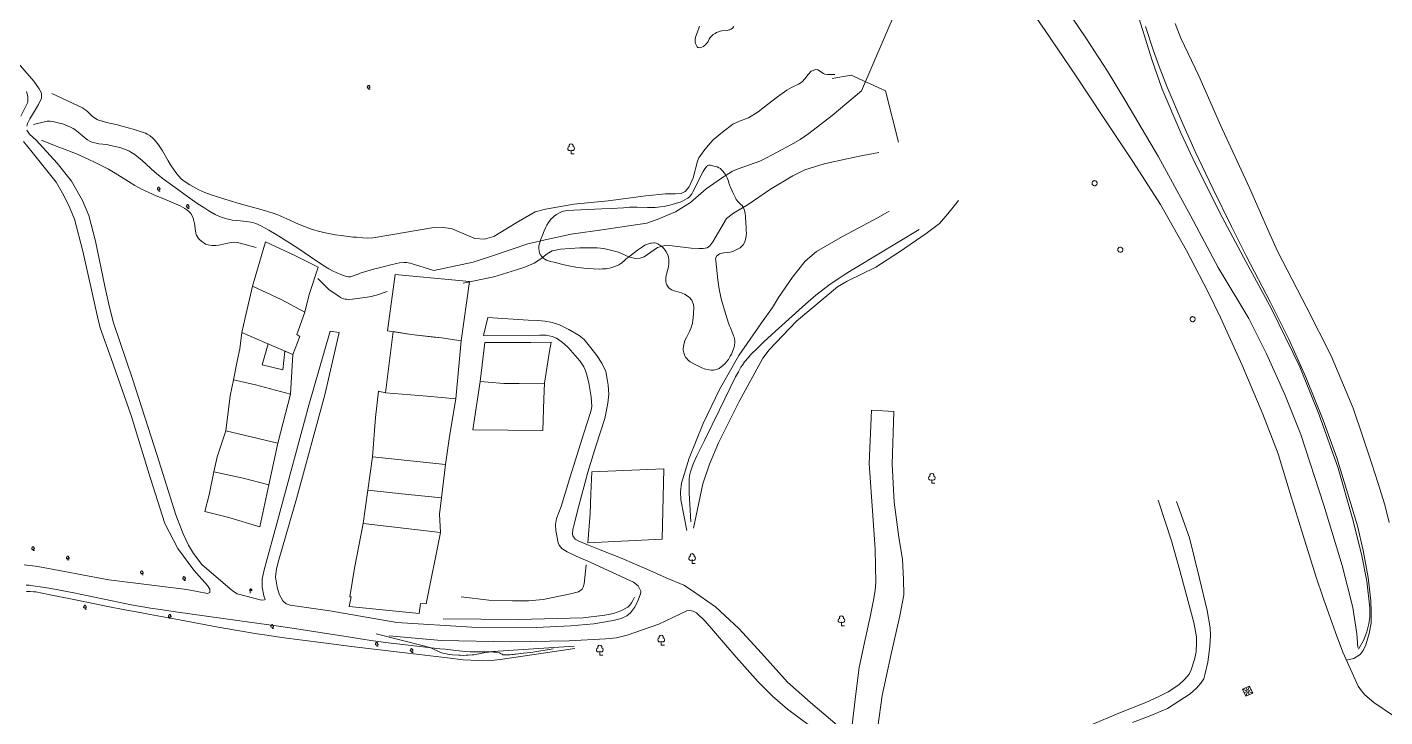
# Model space of a CAD drawing. Header units: millimetres. Extents: x 10 to 1007146, y 455139 to 1110758.
# Drawn here: x 503375.21 to 503397.57, y 555385.98 to 555397.35 of the extents above; entities that cross this region are included whole.
import ezdxf

# ---------------------------------------------------------------- set-up
doc = ezdxf.new("R2010")
doc.units = ezdxf.units.MM
doc.header["$LTSCALE"] = 10
for name, color, linetype, lineweight in [('Hceau', 152, 'Continuous', 0), ('OACCIDENT', 5, 'Continuous', 0), ('P_ROUTE', 1, 'Continuous', 0), ('PBDUR', 1, 'Continuous', 0), ('PISTE', 1, 'Continuous', 0), ('PLAMPADAIRE', 7, 'Continuous', 0), ('PMUR', 4, 'Continuous', 0), ('PREGARD', 7, 'Continuous', 0), ('PVCLOTURE', 70, 'Continuous', 0), ('Varbre', 70, 'Continuous', 0), ('Vforet', 70, 'Continuous', 0)]:
    doc.layers.add(name, color=color, linetype=linetype, lineweight=lineweight)

# ---------------------------------------------------------------- blocks, each defined once
blk = doc.blocks.new('A_I_B_60')
at = {"color": 0, "linetype": 'ByBlock', "flags": 128}
blk.add_lwpolyline([(186.542538, 0.000518), (0, 0), (0.000073, 213.192155)], dxfattribs=at)
at = {"color": 0, "linetype": 'ByBlock', "lineweight": -2}
for centre, radius, start, end in [((-74.071781, 313.257725), 124.498024, 111.637039, 306.510073), ((-0.000617, 461.873787), 124.403379, 344.52592, 195.330408), ((74.375888, 312.909383), 124.399708, 233.281948, 68.53724)]:
    blk.add_arc(centre, radius, start, end, dxfattribs=at)
blk = doc.blocks.new('LAMPADAIRE_3_2')
at = {"layer": 'PLAMPADAIRE', "color": 0, "linetype": 'ByBlock', "flags": 128}
for points in [[(16, 0.731623), (8.000005, 13.531626), (-7.999995, 13.531633), (-16, 0.731636), (-8.000005, -13.668367), (7.999995, -13.668374), (16, 0.731623)], [(-0.000005, -13.668371), (0.000005, 13.531629)], [(0.000009, 21.798357), (0.000198, 496.731629)], [(192.000198, 496.731553), (185.600213, 533.531555), (164.800225, 563.931564), (132.800233, 584.731576), (96.000237, 592.731591), (59.200233, 584.731606), (28.800225, 563.931618), (8.000213, 533.531626), (0.000198, 496.731629)], [(80.000128, 320.731597), (128.000147, 368.731578)], [(256.000173, 432.731527), (249.600184, 461.53153), (228.800194, 485.531538), (200.000198, 496.73155), (169.600196, 491.931562), (144.000189, 474.331572), (129.600178, 447.131578), (129.600166, 416.731578), (144.000155, 389.531572), (169.600148, 371.931562), (200.000147, 368.73155), (228.800152, 379.931538), (249.600161, 402.33153), (256.000173, 432.731527)], [(192.000115, 288.731553), (192.000141, 352.731553)], [(304.000128, 320.731508), (256.000147, 368.731527)], [(15.555556, -0.068377), (-15.555556, -0.068364)]]:
    blk.add_lwpolyline(points, dxfattribs=at)
blk = doc.blocks.new('PT_COTE_90')
at = {"color": 0, "linetype": 'ByBlock', "flags": 128}
blk.add_lwpolyline([(-28.429668, 24.457168), (-22.724495, 29.831684), (-16.024326, 33.901743), (-8.6245, 36.492704), (-0.846278, 37.491798), (6.96316, 36.848127), (14.47522, 34.593737), (21.348963, 30.830655), (27.292359, 25.717765), (32.043869, 19.480061), (35.391395, 12.392342), (37.198282, 4.763435), (37.372385, -3.076757), (35.915955, -10.780607), (32.892504, -18.013615), (28.426802, -24.454403), (22.725419, -29.83218), (16.021989, -33.906029), (8.625424, -36.4932), (0.847202, -37.492293), (-6.966026, -36.845362), (-14.474296, -34.594232), (-21.351829, -30.82789), (-27.295225, -25.715), (-32.042945, -19.480557), (-35.394261, -12.389576), (-37.197357, -4.763931), (-37.37146, 3.076261), (-35.918292, 10.776321), (-32.89158, 18.013119)], close=True, dxfattribs=at)
blk = doc.blocks.new('a_i_b_169')
at = {"layer": 'Varbre', "color": 70, "linetype": 'Continuous', "lineweight": 0, "flags": 128}
blk.add_lwpolyline([(186.542538, 0.000518), (0, 0), (0.000073, 213.192155)], dxfattribs=at)
at = {"layer": 'Varbre', "color": 70, "linetype": 'Continuous', "lineweight": 0}
for centre, radius, start, end in [((-74.071781, 313.257725), 124.498024, 111.637039, 306.510073), ((-0.000617, 461.873786), 124.403379, 344.52592, 195.330408), ((74.375888, 312.909383), 124.399708, 233.281948, 68.53724)]:
    blk.add_arc(centre, radius, start, end, dxfattribs=at)
blk = doc.blocks.new('Regard_88')
at = {"layer": 'PREGARD', "color": 7, "linetype": 'Continuous', "lineweight": 0}
for p, q in [((-77.368545, -74.770038), (-77.368545, 77.129962)), ((-77.368545, 77.129962), (74.531455, 77.129962)), ((-13.068545, 12.829962), (-77.368545, 77.129962)), ((-77.368545, 0.029962), (-18.268545, 0.029962)), ((-0.468545, 18.229962), (-0.768545, 77.129962)), ((11.531455, 14.129962), (74.531455, 77.129962)), ((18.331455, 0.029962), (74.531455, 0.029962)), ((74.531455, 77.129962), (74.531455, -74.770038)), ((-77.368545, -74.770038), (-14.168545, -11.570038)), ((74.531455, -74.770038), (-77.368545, -74.770038)), ((-0.068545, -74.770038), (-0.368545, -18.270038)), ((74.531455, -74.770038), (12.831455, -13.070038))]:
    blk.add_line(p, q, dxfattribs=at)

msp = doc.modelspace()

# ---------------------------------------------------------------- linework, layer by layer
at = {"layer": 'Hceau', "color": 0}
for points in [[(503381.907, 555393.337, 5.134), (503382.551, 555393.471, 5.084), (503382.904, 555393.59, 5.059), (503383.454, 555393.777, 5.051), (503383.789, 555393.854, 5.034), (503384.167, 555393.933, 5.001), (503384.712, 555394.011, 4.976), (503385.412, 555394.118, 4.96), (503385.582, 555394.174, 4.951), (503385.886, 555394.302, 4.935), (503386.129, 555394.459, 4.918), (503386.391, 555394.684, 4.902), (503386.643, 555394.859, 4.902), (503386.823, 555394.973, 4.902), (503386.916, 555395.013, 4.893), (503387.274, 555395.139, 4.868), (503387.383, 555395.194, 4.86), (503387.795, 555395.412, 4.844), (503387.935, 555395.495, 4.835), (503388.078, 555395.596, 4.827), (503388.466, 555395.889, 4.819), (503388.946, 555396.298, 4.802), (503391.438, 555402.096, 4.562)], [(503375.315, 555395.741, 5.441), (503375.518, 555395.79, 5.408), (503375.54, 555395.794, 5.405), (503375.585, 555395.795, 5.402), (503375.63, 555395.79, 5.401), (503375.721, 555395.77, 5.4), (503375.79, 555395.751, 5.397), (503375.835, 555395.736, 5.395), (503375.924, 555395.7, 5.391), (503375.968, 555395.677, 5.389), (503375.996, 555395.659, 5.388), (503376.049, 555395.617, 5.385), (503376.151, 555395.53, 5.38), (503376.204, 555395.49, 5.377), (503376.242, 555395.467, 5.375), (503376.261, 555395.458, 5.374), (503376.292, 555395.446, 5.373), (503376.323, 555395.437, 5.371), (503376.388, 555395.425, 5.368), (503376.518, 555395.41, 5.36), (503376.583, 555395.397, 5.357), (503376.735, 555395.36, 5.353), (503376.81, 555395.336, 5.351), (503376.882, 555395.306, 5.35), (503376.917, 555395.286, 5.349), (503376.98, 555395.245, 5.348), (503377.021, 555395.215, 5.348), (503377.098, 555395.152, 5.347), (503377.317, 555394.953, 5.345), (503377.392, 555394.89, 5.344), (503377.431, 555394.86, 5.343), (503377.683, 555394.674, 5.334), (503377.81, 555394.582, 5.329), (503378.004, 555394.448, 5.32), (503378.136, 555394.362, 5.315), (503378.203, 555394.32, 5.312), (503378.306, 555394.26, 5.309), (503378.366, 555394.231, 5.308), (503378.408, 555394.215, 5.307), (503378.492, 555394.189, 5.306), (503378.548, 555394.175, 5.306), (503378.586, 555394.168, 5.305), (503378.663, 555394.16, 5.305), (503378.818, 555394.146, 5.305), (503378.894, 555394.134, 5.305), (503378.943, 555394.121, 5.305), (503378.967, 555394.113, 5.305), (503379.003, 555394.098, 5.305), (503379.065, 555394.067, 5.304), (503379.188, 555394.001, 5.304), (503379.307, 555393.93, 5.304), (503379.543, 555393.783, 5.303), (503379.685, 555393.691, 5.303), (503379.964, 555393.502, 5.299), (503380.106, 555393.409, 5.293), (503380.178, 555393.364, 5.288), (503380.25, 555393.324, 5.283), (503380.299, 555393.301, 5.279), (503380.402, 555393.26, 5.272), (503380.467, 555393.239, 5.268), (503380.5, 555393.233, 5.265), (503380.533, 555393.233, 5.263), (503380.549, 555393.235, 5.262), (503380.596, 555393.251, 5.258), (503380.658, 555393.278, 5.253), (503380.69, 555393.29, 5.249), (503380.914, 555393.356, 5.226), (503381.028, 555393.386, 5.214), (503381.199, 555393.429, 5.197), (503381.292, 555393.451, 5.186), (503381.34, 555393.46, 5.181), (503381.411, 555393.468, 5.173), (503381.458, 555393.467, 5.169), (503381.481, 555393.464, 5.166), (503381.515, 555393.456, 5.164), (503381.907, 555393.337, 5.134)]]:
    msp.add_polyline3d(points, dxfattribs=at)
at = {"layer": 'OACCIDENT', "color": 0}
for points in [[(503397.122, 555387.125, 6.179), (503397.106, 555387.352, 6.204), (503397.039, 555387.783, 6.229), (503396.862, 555388.474, 6.237), (503396.559, 555389.472, 6.212), (503396.179, 555390.634, 6.196), (503395.92, 555391.295, 6.187), (503395.614, 555391.964, 6.179), (503395.323, 555392.548, 6.171), (503394.821, 555393.388, 6.162), (503394.368, 555394.234, 6.138), (503393.837, 555395.208, 6.121), (503393.301, 555396.12, 6.113), (503393, 555396.62, 6.105), (503392.644, 555397.172, 6.105), (503392.003, 555398.115, 6.096)], [(503397.13, 555387.099, 6.179), (503397.212, 555387.239, 6.146), (503397.269, 555387.384, 6.113), (503397.304, 555387.515, 6.088), (503397.319, 555387.627, 6.08), (503397.317, 555387.778, 6.063), (503397.269, 555388.216, 6.022), (503397.182, 555388.663, 5.989), (503397.035, 555389.252, 5.955), (503396.799, 555390.081, 5.931), (503396.482, 555390.957, 5.906), (503396.164, 555391.751, 5.906), (503395.704, 555392.694, 5.889), (503395.239, 555393.554, 5.856), (503394.889, 555394.213, 5.84), (503394.445, 555395.088, 5.815), (503394.206, 555395.607, 5.798), (503393.901, 555396.326, 5.782), (503393.73, 555396.813, 5.748), (503393.521, 555397.483, 5.666)], [(503381.906, 555394.043, 5.334), (503382.037, 555394.048, 5.334), (503382.209, 555394.024, 5.334), (503382.439, 555393.923, 5.326), (503382.582, 555393.861, 5.318), (503382.74, 555393.851, 5.309), (503382.893, 555393.898, 5.293), (503383.263, 555394.122, 5.301), (503383.574, 555394.301, 5.293), (503383.743, 555394.349, 5.293), (503384.211, 555394.43, 5.26), (503384.774, 555394.483, 5.227), (503385.398, 555394.568, 5.16), (503385.719, 555394.601, 5.119), (503385.879, 555394.597, 5.111), (503385.978, 555394.606, 5.094), (503386.044, 555394.637, 5.078), (503386.109, 555394.714, 5.061), (503386.173, 555394.862, 5.044), (503386.245, 555395.137, 5.053), (503386.268, 555395.195, 5.086), (503386.35, 555395.309, 5.136), (503386.423, 555395.394, 5.169), (503386.503, 555395.49, 5.202), (503386.657, 555395.617, 5.243), (503386.83, 555395.749, 5.276), (503386.939, 555395.798, 5.301), (503387.089, 555395.854, 5.285), (503387.245, 555395.948, 5.293), (503387.4, 555396.073, 5.285), (503387.566, 555396.2, 5.26), (503387.717, 555396.305, 5.227), (503387.793, 555396.349, 5.177), (503387.909, 555396.405, 5.136), (503387.97, 555396.443, 5.111), (503388.014, 555396.494, 5.094), (503388.069, 555396.567, 5.086), (503388.121, 555396.619, 5.078), (503388.194, 555396.65, 5.069), (503388.231, 555396.641, 5.061), (503388.324, 555396.584, 5.044), (503388.343, 555396.57, 5.036), (503388.385, 555396.564, 5.036), (503388.51, 555396.567, 5.003)], [(503375.613, 555396.254, 5.561), (503376.118, 555396.015, 5.578), (503376.15, 555395.997, 5.578), (503376.17, 555395.983, 5.578), (503376.208, 555395.95, 5.575), (503376.281, 555395.88, 5.566), (503376.319, 555395.849, 5.562), (503376.361, 555395.824, 5.558), (503376.383, 555395.814, 5.556), (503376.428, 555395.8, 5.554), (503376.517, 555395.776, 5.548), (503376.698, 555395.734, 5.539), (503376.787, 555395.711, 5.534), (503376.954, 555395.665, 5.527), (503377.036, 555395.639, 5.524), (503377.16, 555395.597, 5.518), (503377.186, 555395.585, 5.517), (503377.236, 555395.555, 5.514), (503377.28, 555395.518, 5.512), (503377.307, 555395.49, 5.51), (503377.357, 555395.429, 5.506), (503377.385, 555395.39, 5.503), (503377.436, 555395.308, 5.499), (503377.53, 555395.141, 5.489), (503377.582, 555395.059, 5.484), (503377.658, 555394.949, 5.477), (503377.699, 555394.897, 5.473), (503377.746, 555394.848, 5.47), (503377.772, 555394.826, 5.468), (503377.841, 555394.775, 5.464), (503377.888, 555394.745, 5.461), (503377.985, 555394.691, 5.455), (503378.034, 555394.667, 5.452), (503378.135, 555394.623, 5.445), (503378.237, 555394.585, 5.439), (503378.446, 555394.515, 5.427), (503378.537, 555394.487, 5.424), (503378.718, 555394.435, 5.419), (503379.081, 555394.336, 5.417), (503379.26, 555394.28, 5.413), (503379.335, 555394.253, 5.411), (503379.482, 555394.19, 5.406), (503379.676, 555394.101, 5.398), (503379.775, 555394.059, 5.395), (503379.875, 555394.021, 5.391), (503379.927, 555394.004, 5.39), (503379.998, 555393.984, 5.388), (503380.141, 555393.95, 5.384), (503380.285, 555393.925, 5.381), (503380.382, 555393.911, 5.379), (503380.577, 555393.888, 5.376), (503380.63, 555393.883, 5.376), (503380.738, 555393.872, 5.38), (503380.819, 555393.869, 5.384), (503380.9, 555393.872, 5.385), (503380.94, 555393.878, 5.384), (503381.906, 555394.043, 5.334)], [(503378.98, 555393.717, 5.407), (503378.695, 555393.794, 5.442), (503378.672, 555393.799, 5.444), (503378.624, 555393.801, 5.45), (503378.576, 555393.797, 5.455), (503378.48, 555393.78, 5.462), (503378.442, 555393.771, 5.461), (503378.392, 555393.757, 5.457), (503378.366, 555393.751, 5.456), (503378.314, 555393.746, 5.455), (503378.287, 555393.746, 5.455), (503378.247, 555393.748, 5.454), (503378.188, 555393.758, 5.454), (503378.148, 555393.772, 5.454), (503378.124, 555393.785, 5.454), (503378.108, 555393.795, 5.454), (503378.077, 555393.818, 5.454), (503378.045, 555393.848, 5.454), (503378.031, 555393.864, 5.453), (503378.012, 555393.889, 5.453), (503377.997, 555393.916, 5.453), (503377.991, 555393.931, 5.453), (503377.985, 555393.95, 5.453), (503377.978, 555393.991, 5.454), (503377.971, 555394.073, 5.458), (503377.963, 555394.113, 5.459), (503377.94, 555394.197, 5.458), (503377.925, 555394.237, 5.458), (503377.903, 555394.275, 5.457), (503377.888, 555394.293, 5.457), (503377.873, 555394.31, 5.457), (503377.84, 555394.337, 5.458), (503377.805, 555394.36, 5.458), (503377.73, 555394.399, 5.46), (503377.654, 555394.434, 5.463), (503377.499, 555394.5, 5.47), (503377.292, 555394.585, 5.48), (503377.19, 555394.63, 5.486), (503377.09, 555394.678, 5.492), (503377.04, 555394.704, 5.495), (503376.984, 555394.736, 5.499), (503376.875, 555394.803, 5.509), (503376.658, 555394.939, 5.53), (503376.546, 555395.003, 5.537), (503376.327, 555395.118, 5.545), (503376.216, 555395.172, 5.547), (503376.103, 555395.222, 5.549), (503376.046, 555395.246, 5.55), (503375.806, 555395.339, 5.553), (503375.686, 555395.386, 5.551), (503375.443, 555395.482, 5.544)], [(503382.388, 555393.126, 5.268), (503382.892, 555393.232, 5.26), (503383.251, 555393.339, 5.235), (503383.405, 555393.39, 5.227), (503383.559, 555393.458, 5.227), (503383.669, 555393.531, 5.218), (503383.773, 555393.613, 5.218), (503383.853, 555393.661, 5.21), (503383.99, 555393.69, 5.202), (503384.309, 555393.71, 5.185), (503384.596, 555393.711, 5.177), (503384.707, 555393.698, 5.177), (503384.77, 555393.681, 5.177), (503384.947, 555393.636, 5.194), (503385.127, 555393.555, 5.202), (503385.234, 555393.533, 5.202), (503385.303, 555393.539, 5.202), (503385.37, 555393.563, 5.202), (503385.59, 555393.716, 5.177), (503385.729, 555393.754, 5.177), (503385.832, 555393.74, 5.177), (503386.145, 555393.704, 5.202), (503386.272, 555393.698, 5.21), (503386.342, 555393.696, 5.21), (503386.404, 555393.712, 5.21), (503386.451, 555393.74, 5.21), (503386.498, 555393.808, 5.21), (503386.723, 555394.194, 5.169), (503386.84, 555394.28, 5.152), (503387.079, 555394.426, 5.136), (503387.45, 555394.674, 5.102), (503387.814, 555394.897, 5.044), (503388.015, 555394.995, 5.011), (503388.332, 555395.094, 4.995), (503388.732, 555395.179, 4.937), (503388.97, 555395.23, 4.895), (503389.231, 555395.278, 4.829)], [(503386.181, 555389.09, 6.03), (503386.337, 555389.82, 6.038), (503386.442, 555390.147, 6.022), (503386.595, 555390.495, 6.022), (503386.934, 555391.178, 6.022), (503387.325, 555391.889, 6.005), (503387.428, 555392.027, 6.005), (503387.878, 555392.504, 5.98), (503388.553, 555393.065, 5.972), (503388.711, 555393.159, 5.964), (503389.185, 555393.393, 5.947), (503389.575, 555393.646, 5.955), (503390.014, 555393.946, 5.955), (503390.23, 555394.111, 5.964), (503390.368, 555394.272, 5.964), (503390.542, 555394.492, 5.972)], [(503386.072, 555389.055, 6.005), (503385.975, 555389.558, 5.931), (503385.969, 555389.688, 5.922), (503385.986, 555389.83, 5.906), (503386.112, 555390.246, 5.889), (503386.342, 555390.815, 5.84), (503386.61, 555391.377, 5.79), (503386.93, 555391.936, 5.757), (503387.301, 555392.472, 5.724), (503387.483, 555392.729, 5.724), (503387.582, 555392.893, 5.707), (503387.809, 555393.226, 5.666), (503388.019, 555393.492, 5.599), (503388.208, 555393.648, 5.566), (503388.634, 555393.899, 5.508), (503389.224, 555394.211, 5.467), (503389.404, 555394.311, 5.475)], [(503381.138, 555392.989, 5.318), (503380.962, 555392.932, 5.346), (503380.932, 555392.923, 5.35), (503380.872, 555392.909, 5.358), (503380.81, 555392.899, 5.365), (503380.687, 555392.881, 5.376), (503380.567, 555392.863, 5.381), (503380.506, 555392.859, 5.382), (503380.466, 555392.862, 5.381), (503380.447, 555392.864, 5.381), (503380.418, 555392.871, 5.38), (503380.401, 555392.877, 5.38), (503380.369, 555392.892, 5.377), (503380.339, 555392.911, 5.374), (503380.281, 555392.952, 5.371), (503380.179, 555393.025, 5.372), (503380.133, 555393.066, 5.373), (503379.997, 555393.205, 5.376)], [(503393.833, 555389.553, 6.088), (503394.05, 555388.881, 6.088), (503394.188, 555388.393, 6.105), (503394.325, 555387.885, 6.121), (503394.418, 555387.534, 6.129), (503394.462, 555387.299, 6.154), (503394.465, 555387.199, 6.162), (503394.456, 555387.052, 6.171), (503394.431, 555386.928, 6.187), (503394.374, 555386.759, 6.212), (503394.341, 555386.684, 6.229), (503394.269, 555386.603, 6.237), (503394.171, 555386.511, 6.237), (503393.995, 555386.393, 6.245), (503393.834, 555386.312, 6.254), (503393.629, 555386.218, 6.262), (503393.183, 555386.042, 6.27), (503392.719, 555385.846, 6.278)], [(503393.411, 555385.888, 6.436), (503393.659, 555385.984, 6.411), (503393.777, 555386.03, 6.403), (503393.984, 555386.122, 6.403), (503394.361, 555386.36, 6.353), (503394.465, 555386.454, 6.353), (503394.535, 555386.535, 6.345), (503394.582, 555386.607, 6.345), (503394.603, 555386.674, 6.345), (503394.651, 555386.882, 6.328), (503394.683, 555387.141, 6.303), (503394.696, 555387.321, 6.295), (503394.687, 555387.446, 6.278), (503394.638, 555387.734, 6.262), (503394.513, 555388.261, 6.237), (503394.348, 555388.931, 6.212), (503394.133, 555389.528, 6.196)], [(503382.356, 555387.961, 6.038), (503382.809, 555387.905, 6.022), (503383.202, 555387.891, 6.005), (503383.463, 555387.896, 5.98), (503383.708, 555387.918, 5.989), (503384.158, 555388.009, 5.997), (503384.289, 555388.042, 5.997), (503384.347, 555388.083, 5.997), (503384.365, 555388.12, 5.997), (503384.38, 555388.174, 5.997), (503384.411, 555388.485, 5.997)], [(503375.193, 555388.152, 6.447), (503375.24, 555388.15, 6.443), (503375.263, 555388.147, 6.441), (503375.501, 555388.111, 6.422), (503375.66, 555388.083, 6.41), (503375.976, 555388.023, 6.389), (503376.186, 555387.98, 6.376), (503376.607, 555387.892, 6.353), (503376.924, 555387.829, 6.34), (503377.241, 555387.773, 6.33), (503377.4, 555387.748, 6.327), (503377.654, 555387.712, 6.323), (503378.162, 555387.641, 6.32), (503378.67, 555387.571, 6.323), (503379.347, 555387.476, 6.333), (503379.685, 555387.426, 6.341), (503380.032, 555387.372, 6.354), (503380.496, 555387.298, 6.376), (503380.728, 555387.262, 6.383), (503380.869, 555387.241, 6.385), (503381.152, 555387.203, 6.383), (503381.436, 555387.169, 6.377), (503382.003, 555387.105, 6.357), (503382.091, 555387.095, 6.351), (503382.267, 555387.075, 6.331), (503382.424, 555387.061, 6.309), (503382.502, 555387.055, 6.3), (503382.619, 555387.051, 6.289), (503382.698, 555387.051, 6.287), (503382.737, 555387.052, 6.287), (503382.796, 555387.055, 6.29), (503384.216, 555387.144, 6.39)], [(503375.198, 555388.047, 6.574), (503375.259, 555388.048, 6.574), (503375.319, 555388.044, 6.574), (503375.349, 555388.039, 6.573), (503375.559, 555388, 6.566), (503375.978, 555387.917, 6.548), (503376.536, 555387.802, 6.52), (503376.816, 555387.746, 6.507), (503377.096, 555387.693, 6.496), (503377.236, 555387.667, 6.492), (503377.715, 555387.58, 6.48), (503378.354, 555387.462, 6.467), (503378.674, 555387.405, 6.462), (503378.995, 555387.351, 6.458), (503379.155, 555387.326, 6.456), (503379.396, 555387.292, 6.454), (503380.089, 555387.2, 6.451), (503380.551, 555387.143, 6.451), (503381.475, 555387.03, 6.453), (503382.132, 555386.952, 6.458), (503382.388, 555386.924, 6.462), (503382.516, 555386.914, 6.464), (503382.645, 555386.908, 6.466), (503382.709, 555386.907, 6.466), (503382.837, 555386.911, 6.464), (503382.901, 555386.916, 6.462), (503382.996, 555386.927, 6.458), (503384.225, 555387.107, 6.391)], [(503382.061, 555387.595, 6.287), (503383.299, 555387.587, 6.295), (503384.364, 555387.612, 6.295), (503384.719, 555387.657, 6.27), (503384.864, 555387.687, 6.27), (503384.985, 555387.73, 6.262), (503385.098, 555387.79, 6.245), (503385.131, 555387.82, 6.22), (503385.161, 555387.86, 6.196), (503385.184, 555387.898, 6.187), (503385.21, 555387.953, 6.146)]]:
    msp.add_polyline3d(points, dxfattribs=at)
at = {"layer": 'P_ROUTE', "color": 0, "linetype": 'Continuous', "lineweight": 0}
msp.add_polyline3d([(503391.447, 555398.056, 6.102), (503391.97, 555397.288, 6.119), (503392.48, 555396.539, 6.127), (503392.92, 555395.876, 6.135), (503393.417, 555395.133, 6.135), (503393.871, 555394.421, 6.144), (503394.301, 555393.668, 6.144), (503394.655, 555392.977, 6.152), (503394.86, 555392.564, 6.152), (503395.213, 555391.778, 6.144), (503395.554, 555390.967, 6.169), (503395.808, 555390.313, 6.177), (503396.004, 555389.661, 6.186), (503396.221, 555388.971, 6.202), (503396.429, 555388.301, 6.219), (503396.553, 555387.926, 6.211), (503396.75, 555387.369, 6.219), (503396.875, 555387.05, 6.219), (503397.128, 555386.488, 6.228), (503397.18, 555386.411, 6.228), (503397.237, 555386.344, 6.219), (503397.382, 555386.221, 6.211), (503397.707, 555385.999, 6.202)], dxfattribs=at)
at = {"layer": 'PBDUR', "color": 0, "lineweight": 13}
for points in [[(503379.781, 555392.648, 6.314), (503379.39, 555392.859, 6.314), (503379.39, 555392.859, 6.406), (503378.92, 555393.078, 6.404), (503379.135, 555393.81, 6.403), (503379.615, 555393.585, 6.402), (503379.615, 555393.585, 6.097), (503380.002, 555393.389, 6.097), (503379.854, 555392.942, 6.088), (503379.854, 555392.942, 6.324)], [(503381.141, 555392.343, 6.152), (503381.271, 555393.269, 6.152), (503382.493, 555393.156, 6.152), (503382.355, 555392.178, 6.152), (503382.032, 555392.224, 6.153), (503381.907, 555392.239, 6.153), (503381.907, 555392.239, 6.447), (503381.534, 555392.282, 6.448), (503381.534, 555392.282, 6.129)], [(503379.781, 555392.648, 6.207), (503379.651, 555392.281, 6.208), (503379.699, 555392.247, 6.175), (503379.584, 555391.95, 6.19), (503379.122, 555392.15, 6.19), (503379.122, 555392.15, 6.541), (503378.743, 555392.313, 6.54), (503378.797, 555392.554, 6.541), (503378.797, 555392.554, 6.218), (503378.92, 555393.078, 6.218), (503379.39, 555392.859, 6.219)], [(503379.584, 555391.95, 5.962), (503379.543, 555391.298, 5.962), (503378.969, 555391.452, 5.962), (503378.606, 555391.537, 5.962), (503378.67, 555391.868, 5.96), (503378.67, 555391.868, 5.793), (503378.713, 555392.043, 5.793), (503378.713, 555392.043, 5.96), (503378.743, 555392.313, 5.96), (503379.122, 555392.15, 5.96), (503379.175, 555392.127, 5.961), (503379.079, 555391.781, 5.961), (503379.421, 555391.697, 5.961), (503379.451, 555392.007, 5.961), (503379.584, 555391.95, 5.962), (503379.543, 555391.298, 5.962)], [(503381.107, 555391.322, 7.029), (503381.234, 555392.329, 7.029), (503381.534, 555392.282, 7.029), (503382.032, 555392.224, 7.029), (503382.032, 555392.224, 6.706), (503382.355, 555392.178, 6.706), (503382.27, 555391.224, 6.706), (503381.794, 555391.265, 6.706), (503381.794, 555391.265, 7.034)], [(503382.799, 555391.494, 6.27), (503382.666, 555391.508, 6.27), (503382.745, 555392.149, 6.27), (503383.501, 555392.152, 6.27), (503383.501, 555392.152, 6.06), (503383.839, 555392.156, 6.06), (503383.808, 555392.007, 6.06), (503383.808, 555392.007, 6.27), (503383.726, 555391.478, 6.27), (503383.313, 555391.475, 6.27), (503383.057, 555391.476, 6.27), (503383.057, 555391.476, 6.522), (503382.799, 555391.494, 6.53)], [(503379.336, 555390.493, 6.406), (503378.479, 555390.697, 6.406), (503378.554, 555391.273, 6.406), (503378.554, 555391.273, 6.474), (503378.606, 555391.537, 6.503), (503378.969, 555391.452, 6.503), (503378.969, 555391.452, 6.393), (503379.543, 555391.298, 6.393), (503379.336, 555390.493, 6.393), (503379.336, 555390.493, 6.863)], [(503383.313, 555391.475, 6.043), (503383.057, 555391.476, 6.043), (503382.799, 555391.494, 6.043), (503382.666, 555391.508, 6.043), (503382.549, 555390.713, 6.043), (503383.698, 555390.7, 6.043), (503383.717, 555391.222, 6.043), (503383.717, 555391.222, 6.32), (503383.726, 555391.478, 6.32), (503383.313, 555391.475, 6.32)], [(503382.1, 555390.139, 6.419), (503380.898, 555390.265, 6.419), (503380.946, 555390.915, 6.419), (503380.946, 555390.915, 6.776), (503380.995, 555391.346, 6.782), (503381.107, 555391.322, 6.781), (503381.794, 555391.265, 6.776), (503382.27, 555391.224, 6.777), (503382.163, 555390.602, 6.76)], [(503379.336, 555390.493, 6.863), (503379.191, 555389.804, 6.863), (503378.765, 555389.917, 6.863), (503378.765, 555389.917, 7.173), (503378.282, 555390.019, 7.173), (503378.339, 555390.266, 7.159), (503378.339, 555390.266, 6.863), (503378.479, 555390.697, 6.863)], [(503382.032, 555389.59, 6.328), (503381.482, 555389.646, 6.328), (503380.819, 555389.718, 6.328), (503380.898, 555390.265, 6.329), (503382.1, 555390.139, 6.328)], [(503379.191, 555389.804, 6.941), (503379.041, 555389.11, 6.941), (503378.53, 555389.267, 6.941), (503378.53, 555389.267, 7.226), (503378.137, 555389.366, 7.226), (503378.204, 555389.639, 7.207), (503378.204, 555389.639, 6.936), (503378.282, 555390.019, 6.936), (503378.765, 555389.917, 6.936)], [(503384.49, 555389.659, 6.891), (503384.507, 555390.017, 6.891), (503385.69, 555390.067, 6.891), (503385.663, 555388.912, 6.891), (503384.443, 555388.85, 6.891), (503384.477, 555389.333, 6.891), (503384.477, 555389.333, 7.151), (503384.49, 555389.659, 7.151)], [(503382.015, 555389.017, 7.016), (503380.744, 555389.167, 7.017), (503380.819, 555389.718, 7.018), (503381.482, 555389.646, 7.018), (503381.482, 555389.646, 7.345), (503382.032, 555389.59, 7.34), (503381.996, 555389.319, 7.337)], [(503380.543, 555387.96, 6.432), (503380.51, 555387.802, 6.428), (503381.662, 555387.683, 6.407), (503381.683, 555387.852, 6.407), (503381.683, 555387.852, 6.407), (503381.683, 555387.852, 6.838), (503381.78, 555387.843, 6.808), (503382.015, 555389.017, 6.781), (503380.744, 555389.167, 6.78), (503380.6, 555388.43, 6.78), (503380.6, 555388.43, 7.093), (503380.521, 555387.962, 7.079), (503380.543, 555387.96, 7.079)]]:
    msp.add_polyline3d(points, close=True, dxfattribs=at)
at = {"layer": 'PISTE', "color": 0}
for points in [[(503375.204, 555395.713, 5.469), (503375.213, 555395.759, 5.459), (503375.255, 555395.835, 5.48), (503375.298, 555395.904, 5.498), (503375.393, 555396.073, 5.559), (503375.444, 555396.174, 5.573), (503375.443, 555396.256, 5.582), (503375.408, 555396.332, 5.592), (503375.319, 555396.453, 5.602), (503374.572, 555397.305, 5.718)], [(503396.935, 555386.917, 6.221), (503397.052, 555386.946, 6.17), (503397.159, 555387.01, 6.149), (503397.207, 555387.077, 6.138), (503397.25, 555387.169, 6.107), (503397.309, 555387.357, 6.066), (503397.34, 555387.527, 6.035), (503397.342, 555387.713, 6.014), (503397.333, 555387.892, 6.004), (503397.292, 555388.276, 5.973), (503397.209, 555388.725, 5.952), (503397.113, 555389.127, 5.931), (503396.935, 555389.729, 5.911), (503396.775, 555390.247, 5.88), (503396.551, 555390.872, 5.859), (503396.266, 555391.577, 5.838), (503395.983, 555392.206, 5.838), (503395.676, 555392.819, 5.828), (503395.285, 555393.568, 5.807), (503395.041, 555394.059, 5.797), (503394.739, 555394.678, 5.786), (503394.44, 555395.297, 5.766), (503394.236, 555395.754, 5.755), (503393.981, 555396.355, 5.714), (503393.849, 555396.696, 5.693), (503393.75, 555396.97, 5.662), (503393.622, 555397.356, 5.621)], [(503397.634, 555389.182, 5.922), (503397.565, 555389.473, 5.912), (503397.452, 555389.845, 5.901), (503397.352, 555390.15, 5.891), (503397.206, 555390.581, 5.881), (503397.042, 555391.07, 5.86), (503396.682, 555391.931, 5.85), (503396.281, 555392.721, 5.829), (503395.796, 555393.653, 5.818), (503395.655, 555393.973, 5.808), (503395.336, 555394.697, 5.787), (503394.858, 555395.731, 5.756), (503394.5, 555396.546, 5.725), (503394.208, 555397.166, 5.663), (503394.114, 555397.407, 5.622)], [(503375.197, 555396.286, 5.577), (503375.222, 555396.204, 5.555), (503375.22, 555396.111, 5.517), (503375.106, 555395.879, 5.467)], [(503381.297, 555387.536, 6.316), (503380.193, 555387.729, 6.334), (503379.537, 555387.82, 6.282), (503379.473, 555387.846, 6.26), (503379.419, 555387.892, 6.238), (503379.359, 555388.001, 6.202), (503379.323, 555388.119, 6.161), (503379.3, 555388.281, 6.13), (503379.317, 555388.419, 6.101), (503379.351, 555388.57, 6.077), (503379.645, 555389.574, 5.87), (503380.111, 555391.287, 5.58), (503380.349, 555392.313, 5.426), (503380.196, 555392.339, 5.43), (503379.849, 555391.119, 5.621), (503379.339, 555389.228, 5.952), (503379.111, 555388.403, 6.097), (503379.081, 555388.249, 6.143), (503379.08, 555388.119, 6.188), (503379.108, 555387.974, 6.235), (503379.128, 555387.913, 6.26), (503379.115, 555387.91, 6.26), (503379.067, 555387.902, 6.261), (503378.666, 555388.009, 6.254), (503378.623, 555388.035, 6.251), (503378.55, 555388.093, 6.232), (503378.087, 555388.49, 6.097), (503377.946, 555388.673, 6.061), (503377.863, 555388.81, 6.046), (503377.776, 555388.999, 6.037), (503377.659, 555389.312, 5.987), (503377.351, 555390.288, 5.883), (503376.943, 555391.551, 5.736), (503376.633, 555392.476, 5.627), (503376.566, 555392.734, 5.616), (503376.496, 555393.049, 5.626), (503376.335, 555393.822, 5.614), (503376.222, 555394.243, 5.617), (503376.121, 555394.489, 5.61), (503375.938, 555394.806, 5.604), (503375.702, 555395.102, 5.598), (503375.355, 555395.482, 5.556), (503375.247, 555395.582, 5.518), (503375.206, 555395.647, 5.488)], [(503375.148, 555395.464, 5.534), (503375.289, 555395.284, 5.594), (503375.685, 555394.794, 5.613), (503375.793, 555394.613, 5.621), (503375.895, 555394.408, 5.624), (503375.991, 555394.181, 5.625), (503376.128, 555393.655, 5.631), (503376.28, 555392.97, 5.64), (503376.366, 555392.575, 5.634), (503376.412, 555392.394, 5.639), (503376.594, 555391.888, 5.694), (503376.92, 555390.946, 5.798), (503377.238, 555389.907, 5.935), (503377.477, 555389.167, 6.036), (503377.689, 555388.757, 6.069), (503377.954, 555388.401, 6.15), (503378.176, 555388.144, 6.25), (503378.215, 555388.088, 6.273), (503378.219, 555388.032, 6.278), (503378.177, 555388.015, 6.28), (503377.837, 555388.08, 6.304), (503376.553, 555388.239, 6.354), (503375.382, 555388.459, 6.405), (503375.162, 555388.484, 6.42)], [(503381.297, 555387.536, 6.316), (503382.53, 555387.462, 6.316), (503383.59, 555387.453, 6.316), (503384.159, 555387.479, 6.324), (503384.539, 555387.516, 6.308), (503384.856, 555387.569, 6.299), (503384.99, 555387.603, 6.291), (503385.085, 555387.645, 6.274), (503385.145, 555387.693, 6.258), (503385.207, 555387.784, 6.225), (503385.258, 555387.877, 6.183), (503385.304, 555387.991, 6.15), (503385.314, 555388.033, 6.142), (503385.313, 555388.053, 6.134), (503385.305, 555388.077, 6.125), (503385.271, 555388.138, 6.117), (503385.191, 555388.2, 6.101), (503385.064, 555388.264, 6.101), (503384.481, 555388.529, 6.067), (503384.251, 555388.631, 6.026), (503384.101, 555388.699, 6.001), (503384.015, 555388.755, 5.993), (503383.97, 555388.811, 5.993), (503383.95, 555388.849, 5.993), (503383.913, 555389.05, 5.985), (503383.91, 555389.15, 5.976), (503383.927, 555389.248, 5.951), (503384.003, 555389.45, 5.927), (503384.145, 555389.919, 5.827), (503384.239, 555390.217, 5.786), (503384.371, 555390.64, 5.703), (503384.492, 555391.015, 5.645), (503384.506, 555391.093, 5.645), (503384.494, 555391.252, 5.62), (503384.456, 555391.483, 5.595), (503384.419, 555391.635, 5.571), (503384.399, 555391.698, 5.554), (503384.373, 555391.751, 5.546), (503384.307, 555391.846, 5.521), (503384.119, 555392.065, 5.471), (503384.053, 555392.13, 5.446), (503384, 555392.165, 5.43), (503383.927, 555392.219, 5.43), (503383.856, 555392.248, 5.43), (503383.757, 555392.268, 5.421), (503383.653, 555392.271, 5.405), (503382.724, 555392.267, 5.388), (503382.797, 555392.563, 5.363), (503383.459, 555392.52, 5.363), (503383.619, 555392.513, 5.363), (503383.741, 555392.502, 5.372), (503383.853, 555392.481, 5.388), (503383.976, 555392.442, 5.405), (503384.129, 555392.364, 5.421), (503384.297, 555392.267, 5.446), (503384.383, 555392.201, 5.463), (503384.491, 555392.064, 5.479), (503384.591, 555391.936, 5.513), (503384.673, 555391.812, 5.546), (503384.736, 555391.67, 5.571), (503384.761, 555391.547, 5.587), (503384.776, 555391.447, 5.604), (503384.786, 555391.299, 5.628), (503384.771, 555391.15, 5.645), (503384.721, 555390.899, 5.67), (503384.571, 555390.442, 5.736), (503384.439, 555390.011, 5.819), (503384.273, 555389.378, 5.935), (503384.208, 555389.129, 5.976), (503384.195, 555389.074, 5.985), (503384.19, 555388.993, 5.985), (503384.194, 555388.965, 5.985), (503384.232, 555388.911, 5.993), (503384.282, 555388.882, 6.009), (503384.427, 555388.823, 6.026), (503384.644, 555388.734, 6.051), (503385.005, 555388.593, 6.076), (503385.414, 555388.414, 6.109), (503385.733, 555388.273, 6.117), (503386.021, 555388.154, 6.167), (503386.166, 555388.06, 6.192), (503386.542, 555387.792, 6.233), (503386.929, 555387.438, 6.266), (503387.302, 555387.033, 6.308), (503387.731, 555386.551, 6.349), (503388.107, 555386.216, 6.39), (503388.657, 555385.751, 6.448)], [(503388.795, 555385.853, 6.415), (503388.856, 555386.361, 6.308), (503388.91, 555386.795, 6.258), (503388.996, 555387.207, 6.216), (503389.09, 555387.628, 6.167), (503389.153, 555387.93, 6.159), (503389.174, 555388.069, 6.159), (503389.182, 555388.194, 6.15), (503389.174, 555388.747, 6.142), (503389.134, 555389.297, 6.117), (503389.074, 555390.155, 6.084), (503389.11, 555391.033, 6.043), (503389.48, 555391.015, 6.043), (503389.454, 555390.144, 6.092), (503389.484, 555389.521, 6.117), (503389.561, 555388.94, 6.134), (503389.62, 555388.576, 6.15), (503389.638, 555388.252, 6.159), (503389.642, 555387.99, 6.175), (503389.581, 555387.647, 6.175), (503389.43, 555386.991, 6.216), (503389.29, 555386.331, 6.299), (503389.218, 555385.815, 6.432)], [(503388.09, 555385.841, 6.424), (503387.729, 555386.111, 6.399), (503387.483, 555386.323, 6.374), (503387.248, 555386.56, 6.349), (503386.886, 555386.966, 6.316), (503386.374, 555387.561, 6.266), (503386.231, 555387.694, 6.25), (503386.176, 555387.724, 6.25), (503386.122, 555387.732, 6.25), (503386.069, 555387.728, 6.25), (503385.611, 555387.51, 6.266), (503385.088, 555387.327, 6.308), (503384.911, 555387.283, 6.332), (503384.734, 555387.265, 6.349), (503384.131, 555387.232, 6.349), (503383.184, 555387.217, 6.341), (503382.024, 555387.241, 6.341), (503381.172, 555387.317, 6.332)]]:
    msp.add_polyline3d(points, dxfattribs=at)
at = {"layer": 'PMUR', "color": 0, "linetype": 'Continuous', "lineweight": 0}
msp.add_polyline3d([(503388.465, 555396.498, 4.918), (503388.778, 555396.557, 5.059), (503389.34, 555396.294, 5.092), (503389.557, 555395.449, 4.918)], dxfattribs=at)
at = {"layer": 'PVCLOTURE', "color": 0, "linetype": 'Continuous', "lineweight": 0}
for points in [[(503386.136, 555389.197, 6.269), (503386.119, 555389.481, 6.269), (503386.11, 555389.67, 6.269), (503386.108, 555389.764, 6.269), (503386.111, 555389.905, 6.269), (503386.116, 555389.949, 6.27), (503386.121, 555389.978, 6.27), (503386.135, 555390.035, 6.273), (503386.164, 555390.119, 6.277), (503386.187, 555390.173, 6.281), (503386.238, 555390.281, 6.286), (503386.362, 555390.535, 6.293), (503386.61, 555391.042, 6.302), (503386.787, 555391.403, 6.305), (503386.875, 555391.584, 6.302), (503386.92, 555391.669, 6.298), (503386.963, 555391.742, 6.29), (503386.986, 555391.778, 6.286), (503387.023, 555391.83, 6.279), (503387.084, 555391.904, 6.272), (503387.116, 555391.94, 6.269), (503387.25, 555392.074, 6.263), (503387.341, 555392.161, 6.259), (503387.528, 555392.331, 6.253), (503387.859, 555392.634, 6.245), (503388.027, 555392.783, 6.242), (503388.198, 555392.928, 6.238), (503388.286, 555392.999, 6.236), (503388.409, 555393.092, 6.235), (503388.577, 555393.209, 6.236), (503388.663, 555393.265, 6.234), (503388.792, 555393.346, 6.227), (503388.857, 555393.386, 6.22), (503389.896, 555394.013, 6.087)], [(503383.313, 555391.475, 6.043), (503383.057, 555391.476, 6.043), (503382.799, 555391.494, 6.043), (503382.666, 555391.508, 6.043), (503382.549, 555390.713, 6.043), (503383.698, 555390.7, 6.043), (503383.717, 555391.222, 6.043), (503383.717, 555391.222, 6.32), (503383.726, 555391.478, 6.32), (503383.313, 555391.475, 6.32), (503383.313, 555391.475, 6.043)], [(503380.955, 555387.349, 6.832), (503381.756, 555387.149, 6.783), (503381.794, 555387.138, 6.778), (503381.819, 555387.13, 6.774), (503381.866, 555387.111, 6.76), (503382.006, 555387.05, 6.707), (503382.054, 555387.033, 6.69), (503382.079, 555387.026, 6.683), (503382.157, 555387.01, 6.664), (503382.21, 555387.003, 6.653), (503382.316, 555386.996, 6.634), (503382.34, 555386.996, 6.631), (503382.389, 555386.995, 6.63), (503382.438, 555386.996, 6.634), (503382.47, 555386.997, 6.638), (503382.535, 555387.002, 6.65), (503382.564, 555387.005, 6.658), (503382.621, 555387.015, 6.68), (503382.731, 555387.039, 6.731), (503382.768, 555387.046, 6.744), (503382.787, 555387.048, 6.75), (503382.807, 555387.05, 6.753), (503382.848, 555387.051, 6.758), (503382.891, 555387.049, 6.758), (503382.919, 555387.047, 6.756), (503382.973, 555387.04, 6.75), (503382.984, 555387.038, 6.747), (503383.004, 555387.028, 6.735), (503383.029, 555387.012, 6.715), (503383.042, 555387.006, 6.707), (503383.056, 555387.002, 6.701), (503383.063, 555387.002, 6.7), (503383.084, 555387.002, 6.701), (503383.098, 555387.003, 6.704), (503383.126, 555387.004, 6.716), (503383.154, 555387.006, 6.731), (503383.192, 555387.009, 6.752), (503383.211, 555387.011, 6.76), (503383.24, 555387.014, 6.766), (503383.255, 555387.016, 6.766), (503383.38, 555387.029, 6.752), (503383.442, 555387.036, 6.741), (503383.504, 555387.044, 6.726), (503383.534, 555387.049, 6.716), (503383.871, 555387.102, 6.601)]]:
    msp.add_polyline3d(points, dxfattribs=at)
at = {"layer": 'Vforet', "color": 0}
for points in [[(503386.845, 555397.356, 5.526), (503386.822, 555397.33, 5.527), (503386.801, 555397.314, 5.529), (503386.78, 555397.304, 5.532), (503386.766, 555397.299, 5.535), (503386.737, 555397.292, 5.539), (503386.649, 555397.285, 5.554), (503386.621, 555397.28, 5.559), (503386.607, 555397.275, 5.562), (503386.56, 555397.255, 5.573), (503386.537, 555397.243, 5.579), (503386.503, 555397.223, 5.587), (503386.486, 555397.209, 5.588), (503386.476, 555397.198, 5.588), (503386.457, 555397.174, 5.583), (503386.441, 555397.147, 5.575), (503386.421, 555397.11, 5.565), (503386.41, 555397.093, 5.562), (503386.392, 555397.069, 5.561), (503386.382, 555397.058, 5.562), (503386.358, 555397.038, 5.567), (503386.343, 555397.029, 5.569), (503386.32, 555397.017, 5.573), (503386.296, 555397.009, 5.577), (503386.284, 555397.007, 5.578), (503386.262, 555397.009, 5.582), (503386.253, 555397.013, 5.584), (503386.241, 555397.024, 5.587), (503386.223, 555397.054, 5.592), (503386.214, 555397.075, 5.596), (503386.207, 555397.105, 5.601), (503386.206, 555397.119, 5.603), (503386.208, 555397.152, 5.608), (503386.212, 555397.167, 5.611), (503386.221, 555397.195, 5.617), (503386.241, 555397.251, 5.635), (503386.282, 555397.362, 5.676)], [(503386.601, 555391.724, 5.717), (503386.56, 555391.706, 5.708), (503386.531, 555391.699, 5.702), (503386.511, 555391.696, 5.698), (503386.471, 555391.696, 5.69), (503386.44, 555391.699, 5.684), (503386.378, 555391.713, 5.671), (503386.317, 555391.735, 5.659), (503386.277, 555391.753, 5.651), (503386.2, 555391.792, 5.636), (503386.127, 555391.834, 5.62), (503386.095, 555391.859, 5.613), (503386.065, 555391.89, 5.606), (503386.052, 555391.909, 5.603), (503386.039, 555391.931, 5.6), (503386.032, 555391.946, 5.598), (503386.021, 555391.978, 5.596), (503386.013, 555392.025, 5.593), (503386.012, 555392.057, 5.592), (503386.014, 555392.077, 5.591), (503386.021, 555392.117, 5.587), (503386.032, 555392.155, 5.581), (503386.041, 555392.181, 5.578), (503386.064, 555392.231, 5.57), (503386.115, 555392.331, 5.552), (503386.138, 555392.382, 5.541), (503386.156, 555392.434, 5.528), (503386.162, 555392.461, 5.521), (503386.172, 555392.517, 5.505), (503386.176, 555392.555, 5.494), (503386.181, 555392.63, 5.472), (503386.184, 555392.726, 5.443), (503386.179, 555392.774, 5.428), (503386.17, 555392.806, 5.418), (503386.164, 555392.822, 5.414), (503386.153, 555392.845, 5.407), (503386.143, 555392.861, 5.403), (503386.119, 555392.887, 5.395), (503386.091, 555392.908, 5.388), (503386.031, 555392.944, 5.374), (503386.003, 555392.959, 5.367), (503385.983, 555392.966, 5.362), (503385.943, 555392.978, 5.353), (503385.861, 555392.999, 5.333), (503385.821, 555393.016, 5.324), (503385.796, 555393.032, 5.317), (503385.784, 555393.041, 5.314), (503385.767, 555393.058, 5.309), (503385.756, 555393.072, 5.305), (503385.74, 555393.1, 5.298), (503385.731, 555393.13, 5.291), (503385.727, 555393.15, 5.286), (503385.726, 555393.19, 5.276), (503385.728, 555393.22, 5.27), (503385.738, 555393.278, 5.259), (503385.768, 555393.396, 5.238), (503385.775, 555393.454, 5.227), (503385.775, 555393.517, 5.213), (503385.771, 555393.548, 5.205), (503385.763, 555393.58, 5.198), (503385.756, 555393.595, 5.195), (503385.73, 555393.645, 5.186), (503385.714, 555393.669, 5.182), (503385.688, 555393.702, 5.177), (503385.659, 555393.731, 5.173), (503385.643, 555393.744, 5.171), (503385.611, 555393.766, 5.167), (503385.594, 555393.775, 5.165), (503385.567, 555393.785, 5.162), (503385.543, 555393.79, 5.16), (503385.526, 555393.792, 5.158), (503385.491, 555393.789, 5.155), (503385.474, 555393.786, 5.154), (503385.439, 555393.776, 5.151), (503385.404, 555393.762, 5.149), (503385.382, 555393.751, 5.148), (503385.34, 555393.725, 5.146), (503385.261, 555393.67, 5.145), (503385.21, 555393.633, 5.149), (503385.11, 555393.558, 5.162), (503385.095, 555393.546, 5.166), (503385.068, 555393.522, 5.178), (503385.033, 555393.489, 5.198), (503385.014, 555393.473, 5.206), (503384.993, 555393.457, 5.21), (503384.982, 555393.449, 5.211), (503384.951, 555393.43, 5.211), (503384.93, 555393.419, 5.211), (503384.886, 555393.4, 5.211), (503384.819, 555393.379, 5.211), (503384.773, 555393.369, 5.211), (503384.742, 555393.365, 5.211), (503384.681, 555393.361, 5.211), (503384.632, 555393.36, 5.211), (503384.535, 555393.362, 5.211), (503384.437, 555393.368, 5.211), (503384.373, 555393.374, 5.211), (503384.244, 555393.393, 5.211), (503384.13, 555393.415, 5.211), (503384.054, 555393.432, 5.211), (503383.904, 555393.469, 5.211), (503383.809, 555393.492, 5.211), (503383.763, 555393.508, 5.211), (503383.733, 555393.525, 5.211), (503383.718, 555393.535, 5.211), (503383.696, 555393.553, 5.211), (503383.681, 555393.568, 5.21), (503383.658, 555393.6, 5.206), (503383.643, 555393.633, 5.198), (503383.637, 555393.656, 5.192), (503383.633, 555393.699, 5.178), (503383.633, 555393.712, 5.173), (503383.636, 555393.74, 5.157), (503383.643, 555393.776, 5.133), (503383.648, 555393.794, 5.122), (503383.657, 555393.821, 5.113), (503383.669, 555393.854, 5.109), (503383.695, 555393.921, 5.109), (503383.723, 555393.99, 5.116), (503383.751, 555394.051, 5.128), (503383.767, 555394.081, 5.135), (503383.792, 555394.126, 5.146), (503383.82, 555394.166, 5.16), (503383.833, 555394.182, 5.168), (503383.862, 555394.212, 5.184), (503383.885, 555394.232, 5.195), (503383.924, 555394.26, 5.208), (503383.946, 555394.272, 5.211), (503383.988, 555394.294, 5.214), (503384.01, 555394.303, 5.214), (503384.042, 555394.314, 5.214), (503384.076, 555394.321, 5.212), (503384.093, 555394.323, 5.211), (503384.671, 555394.351, 5.162), (503384.823, 555394.36, 5.156), (503385.026, 555394.371, 5.151), (503385.127, 555394.377, 5.146), (503385.17, 555394.378, 5.141), (503385.254, 555394.378, 5.123), (503385.422, 555394.374, 5.078), (503385.478, 555394.373, 5.067), (503385.506, 555394.374, 5.064), (503385.55, 555394.375, 5.061), (503385.638, 555394.384, 5.057), (503385.697, 555394.393, 5.056), (503385.815, 555394.419, 5.054), (503385.903, 555394.444, 5.048), (503385.961, 555394.463, 5.042), (503385.989, 555394.474, 5.039), (503386.029, 555394.494, 5.035), (503386.067, 555394.516, 5.031), (503386.085, 555394.529, 5.028), (503386.118, 555394.558, 5.023), (503386.133, 555394.574, 5.02), (503386.153, 555394.601, 5.015), (503386.172, 555394.631, 5.01), (503386.205, 555394.692, 4.999), (503386.264, 555394.817, 4.977), (503386.295, 555394.878, 4.966), (503386.315, 555394.918, 4.958), (503386.342, 555394.97, 4.945), (503386.357, 555394.996, 4.939), (503386.383, 555395.033, 4.934), (503386.398, 555395.052, 4.933), (503386.408, 555395.06, 4.933), (503386.415, 555395.064, 4.933), (503386.432, 555395.069, 4.933), (503386.459, 555395.069, 4.933), (503386.514, 555395.057, 4.933), (503386.57, 555395.042, 4.933), (503386.598, 555395.03, 4.933), (503386.624, 555395.014, 4.933), (503386.637, 555395.002, 4.933), (503386.657, 555394.981, 4.934), (503386.691, 555394.938, 4.938), (503386.718, 555394.894, 4.945), (503386.733, 555394.865, 4.951), (503386.757, 555394.808, 4.966), (503386.76, 555394.799, 4.969), (503386.765, 555394.782, 4.98), (503386.773, 555394.748, 5.005), (503386.779, 555394.731, 5.015), (503386.79, 555394.707, 5.023), (503386.813, 555394.658, 5.029), (503386.828, 555394.624, 5.03), (503386.85, 555394.578, 5.032), (503386.861, 555394.556, 5.034), (503386.877, 555394.523, 5.042), (503386.886, 555394.507, 5.048), (503386.898, 555394.487, 5.06), (503386.907, 555394.476, 5.07), (503386.926, 555394.458, 5.094), (503386.963, 555394.425, 5.146), (503386.982, 555394.407, 5.17), (503386.998, 555394.382, 5.188), (503387.006, 555394.367, 5.195), (503387.017, 555394.339, 5.204), (503387.031, 555394.283, 5.221), (503387.038, 555394.226, 5.236), (503387.038, 555394.226, 5.236), (503387.043, 555394.112, 5.26), (503387.046, 555394.06, 5.269), (503387.05, 555393.989, 5.28), (503387.051, 555393.954, 5.286), (503387.048, 555393.901, 5.294), (503387.044, 555393.875, 5.297), (503387.03, 555393.823, 5.303), (503387.019, 555393.797, 5.306), (503386.997, 555393.759, 5.309), (503386.983, 555393.741, 5.31), (503386.972, 555393.73, 5.311), (503386.95, 555393.712, 5.311), (503386.914, 555393.691, 5.311), (503386.838, 555393.657, 5.309), (503386.807, 555393.646, 5.307), (503386.786, 555393.64, 5.304), (503386.741, 555393.633, 5.297), (503386.681, 555393.626, 5.286), (503386.652, 555393.621, 5.282), (503386.611, 555393.608, 5.276), (503386.586, 555393.595, 5.275), (503386.574, 555393.586, 5.275), (503386.558, 555393.57, 5.276), (503386.553, 555393.563, 5.278), (503386.547, 555393.547, 5.285), (503386.546, 555393.531, 5.294), (503386.549, 555393.508, 5.305), (503386.55, 555393.497, 5.309), (503386.584, 555393.183, 5.389), (503386.606, 555393.027, 5.429), (503386.626, 555392.922, 5.456), (503386.637, 555392.871, 5.469), (503386.658, 555392.793, 5.489), (503386.691, 555392.683, 5.516), (503386.759, 555392.469, 5.57), (503386.768, 555392.441, 5.58), (503386.775, 555392.423, 5.589), (503386.788, 555392.389, 5.611), (503386.828, 555392.291, 5.687), (503386.842, 555392.257, 5.708), (503386.848, 555392.238, 5.717), (503386.854, 555392.217, 5.726), (503386.859, 555392.171, 5.743), (503386.859, 555392.15, 5.75), (503386.855, 555392.106, 5.76), (503386.849, 555392.074, 5.765), (503386.835, 555392.027, 5.766), (503386.805, 555391.956, 5.761), (503386.787, 555391.922, 5.757), (503386.756, 555391.872, 5.751), (503386.721, 555391.826, 5.743), (503386.702, 555391.805, 5.739), (503386.66, 555391.765, 5.73), (503386.637, 555391.748, 5.725), (503386.601, 555391.724, 5.717)]]:
    msp.add_polyline3d(points, dxfattribs=at)

# ---------------------------------------------------------------- block references
at = {"layer": 'PLAMPADAIRE', "color": 0, "xscale": 0.000111936644440641, "yscale": 0.000111936644440641, "zscale": 0.000111936644440641, "rotation": 3.925803200956779}
msp.add_blockref('LAMPADAIRE_3_2', (503378.881, 555388.024, 6.256), dxfattribs=at)
at = {"layer": 'PREGARD', "color": 0, "xscale": 0.00111936644440641, "yscale": 0.00111936644440641, "zscale": 0.00111936644440641, "rotation": 357.5505522009568}
for p in [(503392.785, 555394.775, 6.115), (503393.209, 555393.679, 6.119), (503394.399, 555392.534, 6.131)]:
    msp.add_blockref('PT_COTE_90', p, dxfattribs=at)
at = {"layer": 'PREGARD', "color": 0, "linetype": 'Continuous', "lineweight": 0, "xscale": 0.0008279953589274215, "yscale": 0.0008279953589274215, "zscale": 0.0008279953589274215, "rotation": 114.3292242009568}
msp.add_blockref('Regard_88', (503395.306, 555386.406, 6.334), dxfattribs=at)
at = {"layer": 'Varbre', "color": 0, "xscale": 0.000111936644440641, "yscale": 0.000111936644440641, "zscale": 0.000111936644440641, "rotation": 3.925803200956779}
for p in [(503380.834, 555396.321, 5.792), (503377.377, 555394.643, 5.432), (503377.856, 555394.356, 5.453), (503375.308, 555388.72, 6.405), (503375.881, 555388.565, 6.361), (503377.1, 555388.321, 6.294), (503377.795, 555388.227, 6.267), (503376.163, 555387.756, 6.577), (503377.56, 555387.604, 6.498), (503379.246, 555387.438, 6.442), (503380.969, 555387.144, 6.43), (503381.542, 555387.041, 6.452)]:
    msp.add_blockref('A_I_B_60', p, dxfattribs=at)
at = {"layer": 'Varbre', "color": 0, "linetype": 'Continuous', "lineweight": 0, "xscale": 0.0002798416111016025, "yscale": 0.0002798416111016025, "zscale": 0.0002798416111016025, "rotation": 0.004378200956779001}
for p in [(503384.165, 555395.259, 5.423), (503390.105, 555389.83, 6.152), (503386.158, 555388.507, 6.119), (503388.617, 555387.483, 6.168), (503385.65, 555387.163, 6.371), (503384.637, 555386.998, 6.387)]:
    msp.add_blockref('a_i_b_169', p, dxfattribs=at)

doc.saveas('drawing.dxf')
